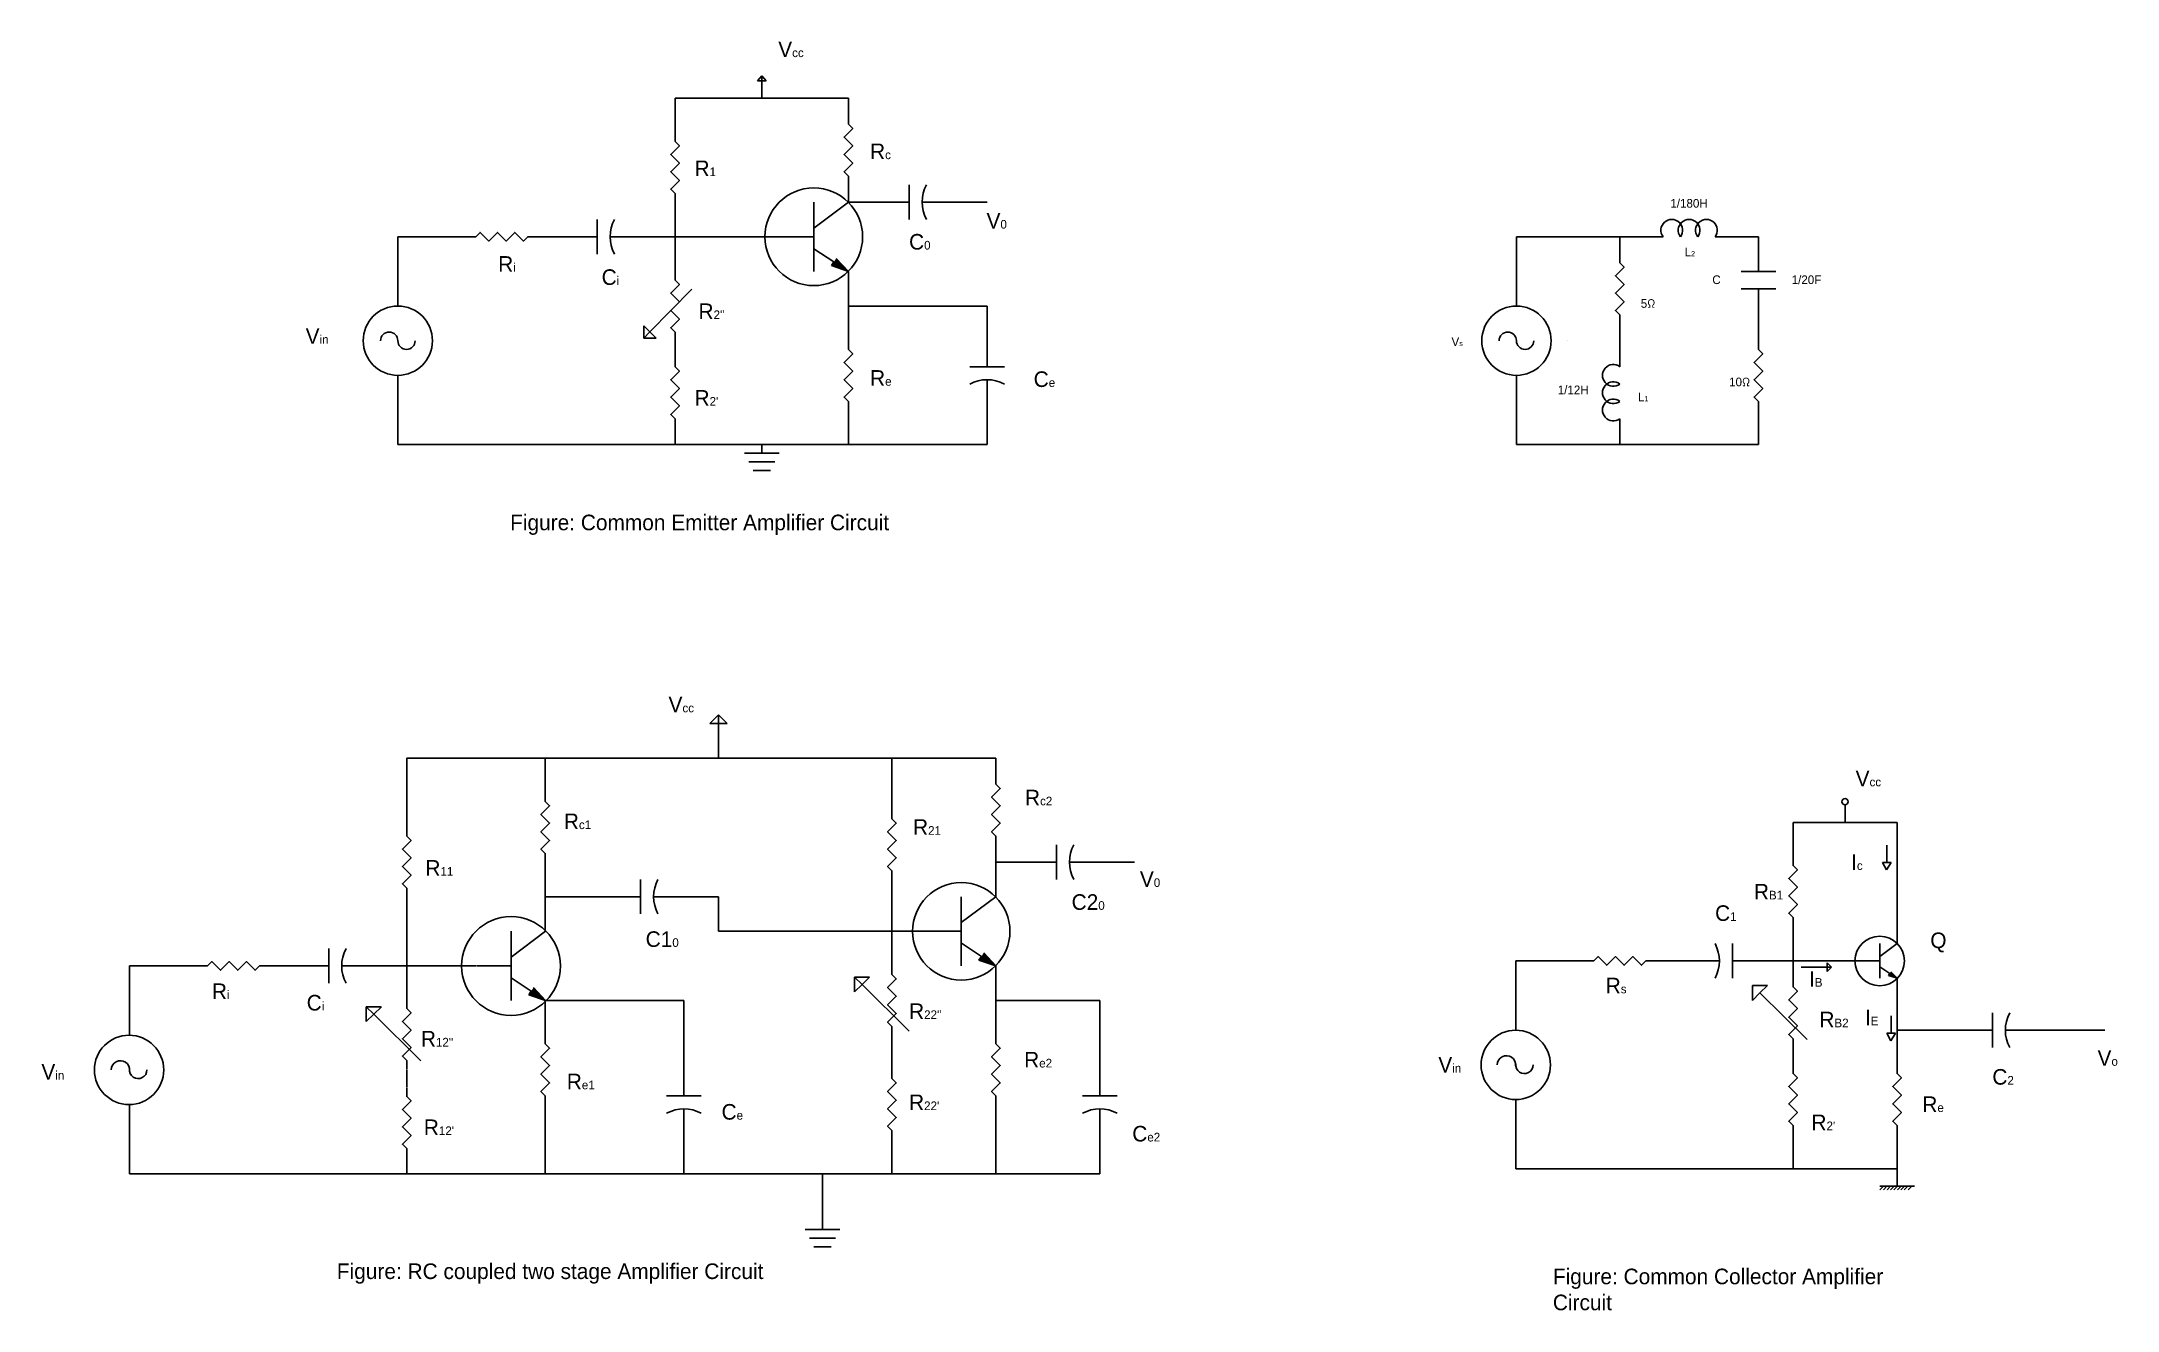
# Model space of a CAD drawing. Header units: inches. Extents: x 2 to 14, y 0.6 to 8.
import ezdxf

# ---------------------------------------------------------------- set-up
doc = ezdxf.new("R2010")
doc.units = ezdxf.units.IN
doc.header["$MEASUREMENT"] = 0
doc.layers.get('0').update_dxf_attribs({"true_color": 0xe7f0ff})

# ---------------------------------------------------------------- blocks, each defined once
blk = doc.blocks.new('Capacitor')
at = {"color": 7}
for p, q in [((0.15, 0), (0, 0)), ((0.15, -0.1), (0.15, 0.1)), ((0.225, 0), (0.4, 0))]:
    blk.add_line(p, q, dxfattribs=at)
blk.add_arc((0.4375, 0), 0.2125, 151.9275, 208.0725, dxfattribs=at)
blk = doc.blocks.new('Transistor - NPN')
at = {"color": 7}
for p, q in [((0.199999, 0.2), (0.199999, -0.2)), ((0.399999, 0.2), (0.199999, 0.05)), ((0, 0), (0.199999, 0)), ((0.316132, -0.145536), (0.201153, -0.069033)), ((0.302516, -0.166503), (0.316132, -0.145536)), ((0.399999, -0.2), (0.302516, -0.166503)), ((0.329748, -0.124569), (0.399999, -0.2))]:
    blk.add_line(p, q, dxfattribs=at)
blk.add_solid([(0.302516, -0.166503), (0.399999, -0.2), (0.329748, -0.124569)], dxfattribs=at)
blk = doc.blocks.new('Ground')
at = {"color": 7}
for p, q in [((-0.1, 0), (0.1, 0)), ((0.075, -0.05), (-0.075, -0.05)), ((-0.05, -0.1), (0.05, -0.1))]:
    blk.add_line(p, q, dxfattribs=at)
blk = doc.blocks.new('Resistor')
at = {"color": 7}
blk.add_lwpolyline([(0, 0), (0.05, 0), (0.075, 0.025), (0.125, -0.025), (0.175, 0.025), (0.225, -0.025), (0.275, 0.025), (0.325, -0.025), (0.35, 0), (0.4, 0)], dxfattribs=at)
blk = doc.blocks.new('Inductor')
at = {"color": 7}
for p, q in [((0, 0), (0.05, 0)), ((0.35, 0), (0.4, 0))]:
    blk.add_line(p, q, dxfattribs=at)
for centre in [(0.1, 0.0375), (0.2, 0.0375), (0.3, 0.0375)]:
    blk.add_arc(centre, 0.0625, 323.1301, 216.8699, dxfattribs=at)

msp = doc.modelspace()

# ---------------------------------------------------------------- linework, layer by layer
for p, q in [((6.103, 7.728), (6.128, 7.756)), ((6.103, 7.728), (6.153, 7.728)), ((6.128, 7.728), (6.128, 7.756)), ((6.128, 7.756), (6.153, 7.728)), ((6.128, 7.678), (6.128, 7.728)), ((6.128, 7.628), (6.128, 7.678)), ((5.628, 7.428), (5.628, 7.628)), ((5.628, 7.628), (6.628, 7.628)), ((6.628, 7.628), (6.628, 7.528)), ((6.628, 7.128), (6.628, 7.028)), ((5.628, 6.828), (5.628, 7.028)), ((6.628, 7.028), (6.828, 7.028)), ((7.228, 7.028), (7.428, 7.028)), ((4.028, 6.428), (4.028, 6.828)), ((4.028, 6.828), (4.428, 6.828)), ((4.828, 6.828), (5.028, 6.828)), ((5.428, 6.828), (5.628, 6.828)), ((5.628, 6.828), (6.228, 6.828)), ((5.628, 6.828), (5.628, 6.828)), ((5.628, 6.628), (5.628, 6.828)), ((10.483, 6.428), (10.483, 6.828)), ((10.483, 6.828), (10.883, 6.828)), ((10.883, 6.828), (11.079, 6.828)), ((11.079, 6.828), (11.279, 6.828)), ((11.079, 6.728), (11.079, 6.828)), ((11.679, 6.828), (11.879, 6.828)), ((11.879, 6.828), (11.879, 6.628)), ((6.628, 6.628), (6.628, 6.428)), ((11.779, 6.628), (11.979, 6.628)), ((5.725, 6.525), (5.483, 6.279)), ((11.779, 6.528), (11.979, 6.528)), ((11.879, 6.528), (11.879, 6.228)), ((6.628, 6.428), (6.628, 6.228)), ((6.628, 6.428), (7.428, 6.428)), ((7.428, 6.428), (7.428, 6.228)), ((5.447, 6.314), (5.518, 6.243)), ((5.447, 6.314), (5.447, 6.242)), ((5.483, 6.279), (5.447, 6.242)), ((5.447, 6.242), (5.518, 6.243)), ((11.079, 6.128), (11.079, 6.328)), ((5.628, 6.128), (5.628, 6.228)), ((7.428, 6.228), (7.428, 6.228)), ((10.779, 6.228), (10.779, 6.228)), ((4.028, 5.628), (4.028, 6.028)), ((10.483, 5.628), (10.483, 6.028)), ((6.628, 5.828), (6.628, 5.628)), ((7.428, 5.828), (7.428, 5.628)), ((11.879, 5.828), (11.879, 5.628)), ((5.628, 5.628), (5.628, 5.728)), ((11.079, 5.628), (11.079, 5.728)), ((5.628, 5.628), (4.028, 5.628)), ((6.628, 5.628), (5.628, 5.628)), ((6.128, 5.628), (6.128, 5.578)), ((7.428, 5.628), (6.628, 5.628)), ((10.883, 5.628), (10.483, 5.628)), ((10.883, 5.628), (11.079, 5.628)), ((11.879, 5.628), (11.079, 5.628)), ((5.829, 4.019), (5.879, 4.069)), ((5.929, 4.019), (5.829, 4.019)), ((5.879, 4.019), (5.879, 4.069)), ((5.879, 4.069), (5.929, 4.019)), ((5.879, 3.819), (5.879, 4.019)), ((4.079, 3.419), (4.079, 3.819)), ((4.079, 3.819), (4.479, 3.819)), ((4.479, 3.819), (4.879, 3.819)), ((4.879, 3.819), (4.879, 3.619)), ((6.879, 3.819), (4.879, 3.819)), ((6.879, 3.519), (6.879, 3.819)), ((6.879, 3.819), (7.279, 3.819)), ((7.279, 3.819), (7.479, 3.819)), ((7.479, 3.819), (7.479, 3.719)), ((12.379, 3.448), (12.379, 3.548)), ((12.079, 3.248), (12.079, 3.448)), ((12.079, 3.448), (12.379, 3.448)), ((12.379, 3.448), (12.679, 3.448)), ((12.679, 3.448), (12.679, 2.848)), ((7.479, 3.219), (7.479, 3.319)), ((12.62, 3.317), (12.62, 3.217)), ((4.879, 3.219), (4.879, 3.019)), ((6.879, 2.819), (6.879, 3.119)), ((7.479, 3.219), (7.479, 3.119)), ((7.479, 3.219), (7.679, 3.219)), ((7.479, 3.119), (7.479, 3.019)), ((8.079, 3.219), (8.279, 3.219)), ((12.645, 3.217), (12.595, 3.217)), ((12.595, 3.217), (12.618, 3.173)), ((12.618, 3.173), (12.645, 3.217)), ((12.618, 3.173), (12.618, 3.173)), ((4.079, 2.619), (4.079, 3.019)), ((4.879, 3.019), (5.279, 3.019)), ((4.879, 3.019), (4.879, 2.818)), ((5.679, 3.019), (5.879, 3.019)), ((5.879, 3.019), (5.879, 2.919)), ((5.879, 2.919), (5.879, 2.819)), ((5.879, 2.819), (6.479, 2.819)), ((6.479, 2.819), (6.879, 2.819)), ((6.879, 2.819), (6.879, 2.619)), ((6.879, 2.819), (7.079, 2.819)), ((12.079, 2.648), (12.079, 2.848)), ((12.679, 2.848), (12.679, 2.748)), ((10.479, 2.248), (10.479, 2.648)), ((10.479, 2.648), (10.879, 2.648)), ((11.279, 2.648), (11.479, 2.648)), ((11.879, 2.648), (12.079, 2.648)), ((12.079, 2.648), (12.079, 2.548)), ((12.079, 2.648), (12.479, 2.648)), ((12.275, 2.638), (12.275, 2.588)), ((12.275, 2.638), (12.3, 2.613)), ((2.479, 2.219), (2.479, 2.619)), ((2.479, 2.619), (2.879, 2.619)), ((3.279, 2.619), (3.479, 2.619)), ((3.879, 2.619), (4.079, 2.619)), ((4.079, 2.619), (4.479, 2.619)), ((4.079, 2.419), (4.079, 2.619)), ((6.707, 2.512), (6.664, 2.555)), ((6.664, 2.555), (6.664, 2.469)), ((6.664, 2.555), (6.75, 2.555)), ((6.75, 2.555), (6.707, 2.512)), ((7.479, 2.619), (7.479, 2.419)), ((12.125, 2.613), (12.275, 2.613)), ((12.275, 2.613), (12.3, 2.613)), ((12.3, 2.613), (12.275, 2.588)), ((12.679, 2.548), (12.679, 2.448)), ((4.879, 2.219), (4.879, 2.419)), ((4.879, 2.419), (5.679, 2.419)), ((5.679, 2.419), (5.679, 2.019)), ((6.707, 2.512), (6.664, 2.469)), ((6.978, 2.243), (6.707, 2.512)), ((7.479, 2.219), (7.479, 2.419)), ((7.479, 2.419), (8.079, 2.419)), ((8.079, 2.419), (8.079, 2.219)), ((11.845, 2.506), (11.845, 2.42)), ((11.845, 2.506), (11.931, 2.506)), ((11.888, 2.463), (11.845, 2.42)), ((11.931, 2.506), (11.888, 2.463)), ((12.16, 2.194), (11.888, 2.463)), ((12.679, 2.448), (12.679, 2.248)), ((3.89, 2.341), (3.846, 2.383)), ((3.846, 2.383), (3.846, 2.298)), ((3.846, 2.383), (3.932, 2.383)), ((3.89, 2.341), (3.846, 2.298)), ((3.933, 2.384), (3.89, 2.341)), ((4.161, 2.072), (3.89, 2.341)), ((12.645, 2.331), (12.645, 2.231)), ((6.879, 2.219), (6.879, 2.019)), ((8.079, 2.019), (8.079, 2.219)), ((12.67, 2.231), (12.62, 2.231)), ((12.62, 2.231), (12.643, 2.186)), ((12.643, 2.186), (12.67, 2.231)), ((12.643, 2.186), (12.643, 2.186)), ((12.679, 2.248), (12.679, 2.048)), ((12.679, 2.248), (13.079, 2.248)), ((13.479, 2.248), (13.879, 2.248)), ((12.079, 2.148), (12.079, 2.048)), ((4.079, 1.919), (4.079, 2.019)), ((2.479, 1.419), (2.479, 1.819)), ((4.879, 1.419), (4.879, 1.819)), ((7.479, 1.419), (7.479, 1.819)), ((10.479, 1.448), (10.479, 1.848)), ((5.679, 1.619), (5.679, 1.419)), ((6.879, 1.619), (6.879, 1.419)), ((8.079, 1.419), (8.079, 1.619)), ((12.079, 1.648), (12.079, 1.548)), ((12.679, 1.648), (12.679, 1.448)), ((4.079, 1.419), (4.079, 1.519)), ((12.679, 1.448), (10.479, 1.448)), ((12.079, 1.548), (12.079, 1.448)), ((12.079, 1.448), (12.079, 1.448)), ((12.679, 1.448), (12.679, 1.348)), ((2.479, 1.419), (4.079, 1.419)), ((4.079, 1.419), (4.479, 1.419)), ((4.479, 1.419), (4.879, 1.419)), ((5.679, 1.419), (4.879, 1.419)), ((6.879, 1.419), (5.679, 1.419)), ((6.479, 1.419), (6.479, 1.097)), ((6.879, 1.419), (7.479, 1.419)), ((7.479, 1.419), (8.079, 1.419)), ((12.579, 1.348), (12.779, 1.348)), ((12.6, 1.348), (12.579, 1.327)), ((12.621, 1.348), (12.6, 1.327)), ((12.642, 1.348), (12.622, 1.327)), ((12.663, 1.348), (12.642, 1.327)), ((12.681, 1.348), (12.66, 1.327)), ((12.702, 1.348), (12.681, 1.327)), ((12.722, 1.348), (12.701, 1.327)), ((12.742, 1.348), (12.721, 1.327)), ((12.765, 1.348), (12.744, 1.327))]:
    msp.add_line(p, q)
for centre, radius in [((6.428, 6.828), 0.282), ((4.028, 6.228), 0.2), ((10.483, 6.228), 0.2), ((12.379, 3.567), 0.0184), ((7.279, 2.819), 0.281), ((4.681, 2.619), 0.285), ((12.579, 2.648), 0.143), ((2.477, 2.019), 0.2), ((10.479, 2.048), 0.2)]:
    msp.add_circle(centre, radius)
for centre, radius, start, end in [((3.978, 6.228), 0.05, 0, 180), ((10.433, 6.228), 0.05, 0, 180), ((4.078, 6.228), 0.05, 180, 0), ((10.533, 6.228), 0.05, 180, 0), ((2.427, 2.019), 0.0532, 353.6748, 180), ((10.425, 2.048), 0.0532, 353.6748, 180), ((10.529, 2.048), 0.0502, 173.2998, 0), ((2.53, 2.019), 0.0502, 173.2998, 0)]:
    msp.add_arc(centre, radius, start, end)

# ---------------------------------------------------------------- block references
for name, p, rotation in [('Resistor', (5.628, 7.028), 90), ('Resistor', (6.628, 7.128), 90), ('Resistor', (11.079, 6.328), 90), ('Resistor', (5.628, 6.228), 90), ('Resistor', (5.628, 5.728), 90), ('Resistor', (6.628, 5.828), 90), ('Capacitor', (7.428, 6.228), 270), ('Inductor', (11.079, 5.728), 90), ('Resistor', (11.879, 5.828), 90), ('Resistor', (7.479, 3.319), 90), ('Resistor', (4.879, 3.219), 90), ('Resistor', (6.879, 3.119), 90), ('Resistor', (4.079, 3.019), 90), ('Resistor', (12.079, 2.848), 90), ('Capacitor', (11.879, 2.648), 180), ('Resistor', (6.879, 2.219), 90), ('Resistor', (12.079, 2.148), 90), ('Resistor', (4.079, 2.024), 90), ('Resistor', (4.879, 1.819), 90), ('Resistor', (7.479, 1.819), 90), ('Resistor', (12.079, 1.648), 90), ('Resistor', (12.679, 1.648), 90), ('Capacitor', (5.679, 2.019), 270), ('Resistor', (6.879, 1.619), 90), ('Capacitor', (8.079, 2.019), 270), ('Resistor', (4.079, 1.515), 90)]:
    msp.add_blockref(name, p, dxfattribs=dict(rotation=rotation))
for name, p in [('Capacitor', (6.828, 7.028)), ('Transistor - NPN', (6.228, 6.828)), ('Resistor', (4.428, 6.828)), ('Capacitor', (5.028, 6.828)), ('Inductor', (11.279, 6.828)), ('Ground', (6.128, 5.578)), ('Capacitor', (7.679, 3.219)), ('Capacitor', (5.279, 3.019)), ('Transistor - NPN', (7.079, 2.819)), ('Transistor - NPN', (4.481, 2.619)), ('Resistor', (2.879, 2.619)), ('Capacitor', (3.479, 2.619)), ('Resistor', (10.879, 2.648)), ('Capacitor', (13.079, 2.248)), ('Ground', (6.479, 1.097))]:
    msp.add_blockref(name, p)
at = {"xscale": 0.5, "yscale": 0.5, "zscale": 0.5}
msp.add_blockref('Transistor - NPN', (12.479, 2.648), dxfattribs=at)

# ---------------------------------------------------------------- texts
at = {"attachment_point": 1}
for s, insert, char_height, width in [('V{\\H0.5556x;cc}', (6.223, 7.955), 0.09, 0.13791), ('R{\\H0.5556x;c}', (6.753, 7.366), 0.09, 0.13791), ('R{\\H0.5556x;1}', (5.74, 7.268), 0.09, 0.13791), ('V{\\H0.5556x;0}', (7.425, 6.965), 0.09, 0.13791), ('1/180H', (11.371, 7.046), 0.05, 0.23617), ('C{\\H0.5556x;0}', (6.978, 6.844), 0.09, 0.13791), ('R{\\H0.5556x;i}', (4.607, 6.716), 0.09, 0.13791), ('L{\\H0.6x;2}', (11.453, 6.765), 0.05, 0.02624), ('C{\\H0.5556x;i}', (5.204, 6.64), 0.09, 0.13791), ('C', (11.613, 6.605), 0.05, 0.02624), ('\\A1;1/20F', (12.071, 6.605), 0.05, 0.23617), ('5{\\fISOCPEUR|b0|i0|c0|p34;Ω}', (11.2, 6.468), 0.05, 0.02624), ("R{\\H0.5556x;2''}", (5.763, 6.443), 0.09, 0.13791), ('V{\\H0.5556x;in}', (3.496, 6.3), 0.09, 0.13791), ('V{\\H0.6x;s}', (10.108, 6.247), 0.05, 0.02624), ('R{\\H0.5556x;e}', (6.753, 6.058), 0.09, 0.13791), ('C{\\H0.5556x;e}', (7.697, 6.051), 0.09, 0.13791), ('10{\\fISOCPEUR|b0|i0|c0|p34;Ω}', (11.71, 6.015), 0.05, 0.02624), ("R{\\H0.5556x;2'}", (5.74, 5.943), 0.09, 0.13791), ('1/12H', (10.721, 5.969), 0.05, 0.23617), ('L{\\H0.6x;1}', (11.184, 5.928), 0.05, 0.02624), ('Figure: Common Emitter Amplifier Circuit', (4.676, 5.224), 0.09, 2.15069), ('V{\\H0.5556x;cc}', (5.59, 4.173), 0.09, 0.13791), ('V{\\H0.5556x;cc}', (12.44, 3.746), 0.09, 0.13791), ('R{\\H0.5556x;c2}', (7.647, 3.636), 0.09, 0.13791), ('R{\\H0.5556x;c1}', (4.986, 3.499), 0.09, 0.13791), ('R{\\H0.5556x;21}', (7.001, 3.466), 0.09, 0.13791), ('I{\\H0.5556x;c}', (12.414, 3.263), 0.09, 0.13791), ('R{\\H0.5556x;11}', (4.187, 3.23), 0.09, 0.13791), ('V{\\H0.5556x;0}', (8.31, 3.165), 0.09, 0.13791), ('C2{\\H0.5556x;0}', (7.916, 3.033), 0.09, 0.13791), ('R{\\H0.5556x;B1}', (11.853, 3.093), 0.09, 0.13791), ('C{\\H0.5556x;1}', (11.629, 2.969), 0.09, 0.13791), ('C1{\\H0.5556x;0}', (5.458, 2.819), 0.09, 0.13791), ('Q', (12.871, 2.812), 0.09, 0.13791), ('R{\\H0.5556x;i}', (2.955, 2.518), 0.09, 0.13791), ('R{\\H0.5556x;s}', (10.998, 2.551), 0.09, 0.13791), ('I{\\H0.5556x;B}', (12.171, 2.589), 0.09, 0.13791), ('C{\\H0.5556x;i}', (3.502, 2.452), 0.09, 0.13791), ("R{\\H0.5556x;22''}", (6.978, 2.403), 0.09, 0.13791), ('R{\\H0.5556x;B2}', (12.231, 2.355), 0.09, 0.13791), ('I{\\H0.5556x;E}', (12.494, 2.366), 0.09, 0.13791), ("R{\\H0.5556x;12''}", (4.161, 2.244), 0.09, 0.13791), ('V{\\H0.5556x;in}', (1.971, 2.053), 0.09, 0.13791), ('R{\\H0.5556x;e2}', (7.642, 2.123), 0.09, 0.13791), ('V{\\H0.5556x;in}', (10.032, 2.094), 0.09, 0.13791), ('V{\\H0.5556x;o}', (13.836, 2.133), 0.09, 0.13791), ('R{\\H0.5556x;e1}', (5.003, 1.997), 0.09, 0.13791), ('C{\\H0.5556x;2}', (13.229, 2.024), 0.09, 0.13791), ('C{\\H0.5556x;e}', (5.896, 1.822), 0.09, 0.13791), ("R{\\H0.5556x;22'}", (6.978, 1.877), 0.09, 0.13791), ('R{\\H0.5556x;e}', (12.825, 1.866), 0.09, 0.13791), ("R{\\H0.5556x;12'}", (4.178, 1.733), 0.09, 0.13791), ('C{\\H0.5556x;e2}', (8.266, 1.696), 0.09, 0.13791), ("R{\\H0.5556x;2'}", (12.185, 1.761), 0.09, 0.13791), ('Figure: RC coupled two stage Amplifier Circuit', (3.676, 0.902), 0.09, 2.4506), ('Figure: Common Collector Amplifier Circuit', (10.693, 0.872), 0.09, 2.15069)]:
    msp.add_mtext(s, dxfattribs=dict(at, insert=insert, char_height=char_height, width=width))

doc.saveas('drawing.dxf')
